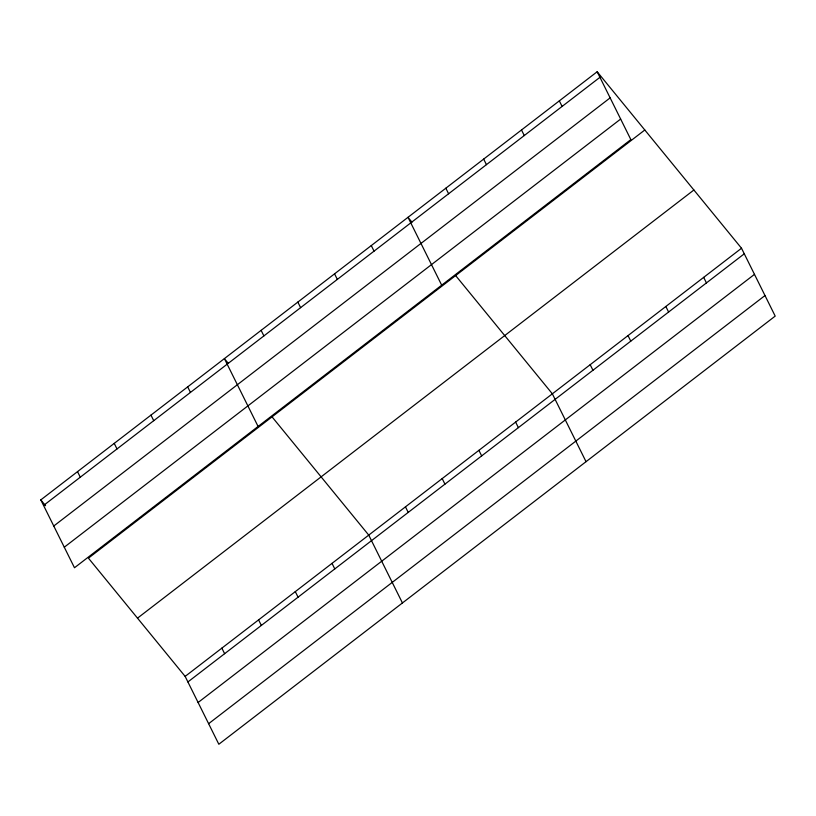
<?xml version="1.0" encoding="UTF-8"?>
<svg xmlns="http://www.w3.org/2000/svg" width="816" height="816" viewBox="0 0 816 816"><rect width="100%" height="100%" fill="white"/><g stroke="black" fill="none" stroke-linecap="round" stroke-linejoin="round"><path stroke-width="1.22" d="M597.169 71.747L630.86 139.607L74.48 567.752L40.8 499.892L597.169 71.747L741.52 248.248L775.2 316.108L218.831 744.253L185.14 676.393L88.434 558.144L644.803 129.999M43.564 505.461L599.933 77.316M53.764 526.014L610.144 97.869M64.28 547.199L620.65 119.054M137.506 618.151L693.886 190.006M185.14 676.393L741.52 248.248M187.904 681.952L744.274 253.807M198.104 702.505L754.484 274.36M208.621 723.69L764.99 295.545M411.978 222.176L408.01 217.321L441.691 285.182M455.634 275.563L552.35 393.812L586.031 461.672M228.368 363.457L224.4 358.612L258.091 426.462M272.034 416.854L368.74 535.102L402.431 602.963M40.8 499.892L45.563 505.716M703.678 277.358L706.442 282.917M665.846 306.469L668.61 312.038M559.337 100.868L562.102 106.427M628.014 335.59L630.778 341.149M521.506 129.979L524.27 135.538M590.182 364.701L592.946 370.26M483.674 159.089L486.438 164.648M445.842 188.21L448.596 193.769M515.63 422.076L518.384 427.635M478.91 450.33L481.664 455.889M371.29 245.575L374.044 251.134M442.19 478.584L444.944 484.143M334.56 273.839L337.324 279.398M405.46 506.848L408.224 512.407M297.84 302.093L300.604 307.652M261.12 330.347L263.884 335.906M332.02 563.356L334.784 568.925M295.3 591.62L298.064 597.179M187.68 386.866L190.444 392.425M258.58 619.874L261.344 625.433M150.96 415.12L153.724 420.689M221.86 648.128L224.624 653.698M114.24 443.384L117.004 448.943M77.52 471.638L80.284 477.197"/></g></svg>
